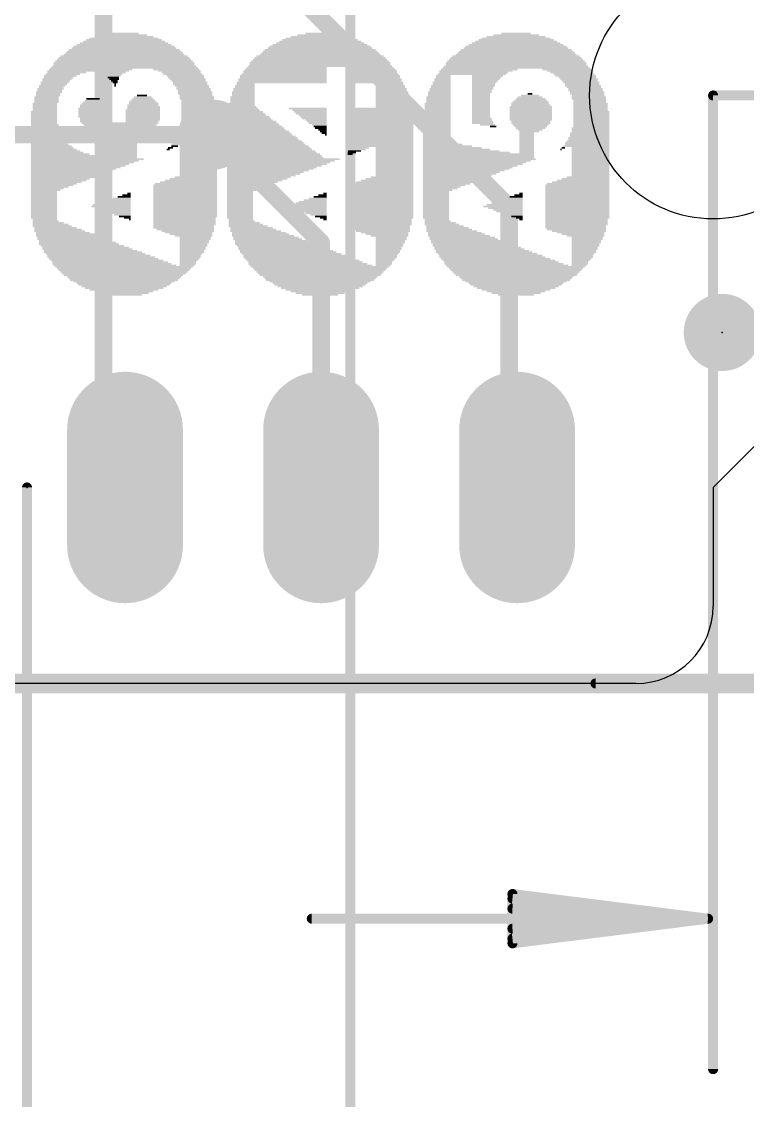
# Model space of a CAD drawing. Extents: x -17.8 to 79, y -18.3 to 67.8.
# Drawn here: x 57.08 to 66.48, y -5.4 to 8.58 of the extents above; entities that cross this region are included whole.
import ezdxf

# ---------------------------------------------------------------- set-up
doc = ezdxf.new("R2010")
doc.units = 0
for name, color, linetype in [('1', 12, 'CONTINUOUS'), ('16', 5, 'CONTINUOUS'), ('17', 110, 'CONTINUOUS'), ('18', 3, 'CONTINUOUS'), ('20', 53, 'CONTINUOUS'), ('200', 4, 'CONTINUOUS'), ('23', 53, 'CONTINUOUS'), ('47', 53, 'CONTINUOUS')]:
    doc.layers.add(name, color=color, linetype=linetype)

# ---------------------------------------------------------------- blocks, each defined once
blk = doc.blocks.new('LONGP100')
at = {"const_width": 1}
blk.add_lwpolyline([(-0.5, 0), (0.5, 0)], dxfattribs=at)
at = {"const_width": 0.5}
for points in [[(-0.5, 0.25, 1), (-0.5, -0.25)], [(0.5, -0.25, 1), (0.5, 0.25)]]:
    blk.add_lwpolyline(points, format="xyb", dxfattribs=at)
blk = doc.blocks.new('PIE')
at = {"const_width": 0.5}
blk.add_lwpolyline([(0, -0.25, 1), (0, 0.25, 1), (0, -0.25)], format="xyb", dxfattribs=at)
blk = doc.blocks.new('RECT')
blk.add_solid([(-0.5, -0.5), (0.5, -0.5), (-0.5, 0.5), (0.5, 0.5)])
blk = doc.blocks.new('ROUNDV')
at = {"const_width": 0.5}
blk.add_lwpolyline([(0, -0.25, 1), (0, 0.25, 1), (0, -0.25)], format="xyb", dxfattribs=at)

msp = doc.modelspace()

# ---------------------------------------------------------------- linework, layer by layer
at = {"layer": '1'}
for points, const_width in [([(58.1406, 10.033), (58.1406, 2.8194)], 0.2286), ([(59.563, 7.112), (60.96, 5.715)], 0.2286), ([(60.96, 5.715), (60.96, 2.54)], 0.2286), ([(58.1406, 2.8194), (58.42, 2.54)], 0.2286), ([(68.58, 0), (0, 0)], 0.254)]:
    msp.add_lwpolyline(points, dxfattribs=dict(at, const_width=const_width))
at = {"layer": '1', "const_width": 0.1143}
for points in [[(59.6034, 7.1524, 1), (59.5226, 7.0716)], [(61.0172, 5.715, 1), (60.9029, 5.715)], [(60.9196, 5.6746, 1), (61.0004, 5.7554)], [(58.181, 2.8598, 1), (58.1002, 2.779)], [(58.0835, 2.8194, 1), (58.1978, 2.8194)], [(58.3796, 2.4996, 1), (58.4604, 2.5804)], [(60.9029, 2.54, 1), (61.0172, 2.54)]]:
    msp.add_lwpolyline(points, format="xyb", dxfattribs=at)
at = {"layer": '16'}
for points, const_width in [([(60.6044, 8.9662), (63.3984, 6.1722)], 0.2286), ([(45.085, 7.112), (59.563, 7.112)], 0.2286), ([(63.3984, 6.1722), (63.3984, 2.6416)], 0.2286), ([(63.3984, 2.6416), (63.5, 2.54)], 0.2286), ([(68.58, 0), (0, 0)], 0.254)]:
    msp.add_lwpolyline(points, dxfattribs=dict(at, const_width=const_width))
at = {"layer": '16', "const_width": 0.1143}
for points in [[(59.563, 7.0549, 1), (59.563, 7.1692)], [(63.4556, 6.1722, 1), (63.3413, 6.1722)], [(63.358, 6.1318, 1), (63.4388, 6.2126)], [(63.4388, 2.682, 1), (63.358, 2.6012)], [(63.3413, 2.6416, 1), (63.4556, 2.6416)], [(63.4596, 2.4996, 1), (63.5404, 2.5804)]]:
    msp.add_lwpolyline(points, format="xyb", dxfattribs=at)
at = {"layer": '20'}
for p, q in [((68.58, 5.08), (66.04, 2.54)), ((66.04, 2.54), (66.04, 1)), ((65.04, 0), (1, 0))]:
    msp.add_line(p, q, dxfattribs=at)
msp.add_circle((66.04, 7.62), 1.6, dxfattribs=at)
msp.add_arc((65.04, 1), 1, 270, 0, dxfattribs=at)
at = {"layer": '23'}
for p in [(66.159, 4.549), (57.15, 2.54)]:
    msp.add_point(p, dxfattribs=at)
at = {"layer": '47', "const_width": 0.13}
for points in [[(61.341, 19.304), (61.341, -18.206)], [(66.04, 7.62), (75.864, 7.62)], [(66.04, 7.62), (66.04, -4.998)], [(57.15, 2.54), (57.15, -13.634)], [(64.516, 0), (75.864, 0)], [(65.975, -3.048), (63.44, -2.7288)], [(63.44, -2.7288), (63.44, -3.3672)], [(65.975, -3.048), (63.44, -2.788)], [(65.975, -3.048), (63.44, -2.918)], [(65.975, -3.048), (60.84, -3.048)], [(63.44, -3.3672), (65.975, -3.048)], [(63.44, -3.178), (65.975, -3.048)], [(63.44, -3.308), (65.975, -3.048)]]:
    msp.add_lwpolyline(points, dxfattribs=at)
at = {"layer": '47', "const_width": 0.065}
for points in [[(66.04, 7.6525, 1), (66.04, 7.5875)], [(66.0725, 7.62, 1), (66.0075, 7.62)], [(57.1825, 2.54, 1), (57.1175, 2.54)], [(64.516, 0.0325, 1), (64.516, -0.0325)], [(63.4441, -2.6965, 1), (63.4359, -2.761)], [(63.4725, -2.7288, 1), (63.4075, -2.7288)], [(63.4433, -2.7557, 1), (63.4367, -2.8203)], [(63.4417, -2.8855, 1), (63.4383, -2.9505)], [(60.84, -3.0155, 1), (60.84, -3.0805)], [(65.9791, -3.0802, 1), (65.9709, -3.0158)], [(65.9709, -3.0802, 1), (65.9791, -3.0158)], [(65.9783, -3.0803, 1), (65.9717, -3.0157)], [(65.9717, -3.0803, 1), (65.9783, -3.0157)], [(65.9733, -3.0805, 1), (65.9767, -3.0155)], [(65.9767, -3.0805, 1), (65.9733, -3.0155)], [(65.975, -3.0805, 1), (65.975, -3.0155)], [(63.4383, -3.1455, 1), (63.4417, -3.2105)], [(63.4367, -3.2757, 1), (63.4433, -3.3403)], [(63.4359, -3.335, 1), (63.4441, -3.3995)], [(63.4075, -3.3672, 1), (63.4725, -3.3672)], [(66.0075, -4.998, 1), (66.0725, -4.998)]]:
    msp.add_lwpolyline(points, format="xyb", dxfattribs=at)

# ---------------------------------------------------------------- block references
at = {"layer": '1'}
msp.add_blockref('PIE', (66.159, 4.549), dxfattribs=at)
at = {"layer": '17', "xscale": 1.5, "yscale": 1.5, "rotation": 90}
for p in [(58.42, 2.54), (58.42, 2.54), (60.96, 2.54), (60.96, 2.54), (63.5, 2.54), (63.5, 2.54)]:
    msp.add_blockref('LONGP100', p, dxfattribs=at)
at = {"layer": '18', "xscale": 0.9064, "yscale": 0.9064}
msp.add_blockref('ROUNDV', (59.563, 7.112), dxfattribs=at)
msp.add_blockref('ROUNDV', (59.563, 7.112), dxfattribs=at)
at = {"layer": '200', "yscale": 0.0212}
for p, xscale in [((58.4071, 8.3817), 0.762), ((58.4071, 8.4028), 0.5926), ((58.4071, 8.424), 0.381), ((60.947, 8.3817), 0.762), ((60.947, 8.4028), 0.5926), ((60.947, 8.424), 0.381), ((63.4869, 8.3817), 0.762), ((63.4869, 8.4028), 0.5926), ((63.4869, 8.424), 0.381), ((58.4071, 8.2547), 1.3123), ((58.4071, 8.2758), 1.2276), ((58.4071, 8.297), 1.143), ((58.4071, 8.3182), 1.0583), ((58.4071, 8.3393), 0.9736), ((58.4071, 8.3605), 0.889), ((60.947, 8.2547), 1.3123), ((60.947, 8.2758), 1.2276), ((60.947, 8.297), 1.143), ((60.947, 8.3182), 1.0583), ((60.947, 8.3393), 0.9736), ((60.947, 8.3605), 0.889), ((63.4869, 8.2547), 1.3123), ((63.4869, 8.2758), 1.2276), ((63.4869, 8.297), 1.143), ((63.4869, 8.3182), 1.0583), ((63.4869, 8.3393), 0.9736), ((63.4869, 8.3605), 0.889), ((58.4071, 8.1065), 1.6933), ((58.4071, 8.1277), 1.6509), ((58.4071, 8.1488), 1.5663), ((58.4071, 8.17), 1.5239), ((58.4071, 8.1912), 1.4816), ((58.4071, 8.2123), 1.4393), ((58.4071, 8.2335), 1.3546), ((60.947, 8.1065), 1.6933), ((60.947, 8.1277), 1.6509), ((60.947, 8.1488), 1.5663), ((60.947, 8.17), 1.5239), ((60.947, 8.1912), 1.4816), ((60.947, 8.2123), 1.4393), ((60.947, 8.2335), 1.3546), ((63.4869, 8.1065), 1.6933), ((63.4869, 8.1277), 1.6509), ((63.4869, 8.1488), 1.5663), ((63.4869, 8.17), 1.5239), ((63.4869, 8.1912), 1.4816), ((63.4869, 8.2123), 1.4393), ((63.4869, 8.2335), 1.3546), ((58.4071, 7.9795), 1.9049), ((58.4071, 8.0007), 1.8626), ((58.4071, 8.043), 1.8203), ((58.4071, 8.0218), 1.8203), ((58.4071, 8.0642), 1.7779), ((58.4071, 8.0853), 1.7356), ((60.5131, 7.9795), 1.0371), ((60.947, 8.0007), 1.8626), ((60.947, 8.043), 1.8203), ((60.947, 8.0218), 1.8203), ((60.947, 8.0642), 1.7779), ((60.947, 8.0853), 1.7356), ((61.6031, 7.9795), 0.5926), ((63.4869, 7.9795), 1.9049), ((63.4869, 8.0007), 1.8626), ((63.4869, 8.043), 1.8203), ((63.4869, 8.0218), 1.8203), ((63.4869, 8.0642), 1.7779), ((63.4869, 8.0853), 1.7356), ((57.5393, 7.8314), 0.381), ((57.5604, 7.8525), 0.381), ((57.5816, 7.8737), 0.4233), ((57.6134, 7.8949), 0.4445), ((57.9414, 7.9372), 1.0583), ((57.6663, 7.916), 0.508), ((57.9732, 7.9583), 1.0795), ((58.2272, 7.916), 0.4022), ((58.2483, 7.8949), 0.2752), ((58.2695, 7.8737), 0.1905), ((58.2695, 7.8525), 0.1482), ((58.2801, 7.8314), 0.127), ((59.0844, 7.9583), 0.5926), ((59.1267, 7.9372), 0.5503), ((59.1479, 7.916), 0.508), ((59.1691, 7.8949), 0.508), ((59.2008, 7.8737), 0.4868), ((59.2114, 7.8525), 0.4656), ((59.2325, 7.8314), 0.4656), ((60.4602, 7.8314), 1.143), ((60.4707, 7.8737), 1.1218), ((60.4707, 7.8525), 1.1218), ((60.4813, 7.8949), 1.1006), ((60.4919, 7.9372), 1.0795), ((60.4919, 7.916), 1.0795), ((60.5025, 7.9583), 1.0583), ((61.6137, 7.9583), 0.6138), ((61.6243, 7.9372), 0.635), ((61.6243, 7.916), 0.635), ((61.6455, 7.8737), 0.6773), ((61.6455, 7.8525), 0.6773), ((61.656, 7.8314), 0.6985), ((61.6349, 7.8949), 0.6561), ((62.5344, 7.8314), 0.2117), ((62.545, 7.8737), 0.1905), ((62.545, 7.8525), 0.1905), ((62.9154, 7.8949), 0.889), ((62.9683, 7.9372), 0.9525), ((62.9366, 7.916), 0.889), ((63.0106, 7.9583), 0.9948), ((63.1165, 7.8737), 0.4022), ((63.1059, 7.8525), 0.381), ((63.0953, 7.8314), 0.3598), ((64.143, 7.9583), 0.635), ((64.1853, 7.9372), 0.5926), ((64.2065, 7.916), 0.5503), ((64.2383, 7.8949), 0.5291), ((64.2594, 7.8737), 0.5291), ((64.2806, 7.8525), 0.4868), ((64.3018, 7.8314), 0.4868), ((57.4546, 7.7044), 0.3387), ((57.444, 7.6832), 0.3175), ((57.4758, 7.7467), 0.3387), ((57.4652, 7.7255), 0.3175), ((57.5075, 7.789), 0.3598), ((57.497, 7.7679), 0.3387), ((57.5287, 7.8102), 0.3598), ((58.2801, 7.8102), 0.0847), ((58.2907, 7.789), 0.0635), ((58.2907, 7.7679), 0.0212), ((58.2907, 7.7467), 0.0212), ((59.2431, 7.8102), 0.4445), ((59.2643, 7.789), 0.4445), ((59.2643, 7.7679), 0.4445), ((59.2855, 7.7467), 0.4445), ((59.296, 7.7255), 0.4233), ((59.3066, 7.7044), 0.4445), ((59.3172, 7.6832), 0.4233), ((59.9628, 7.7044), 0.2752), ((59.9628, 7.6832), 0.2752), ((59.9734, 7.7467), 0.254), ((59.9734, 7.7255), 0.254), ((60.4496, 7.789), 1.1641), ((59.9839, 7.7679), 0.2328), ((60.4602, 7.8102), 1.143), ((61.656, 7.8102), 0.6985), ((61.6666, 7.789), 0.7196), ((61.8465, 7.7679), 0.3598), ((61.8571, 7.7467), 0.381), ((61.8571, 7.7255), 0.381), ((61.8677, 7.7044), 0.4022), ((61.8677, 7.6832), 0.4022), ((62.5027, 7.7044), 0.2752), ((62.5027, 7.6832), 0.2752), ((62.5133, 7.7467), 0.254), ((62.5133, 7.7255), 0.254), ((62.5238, 7.789), 0.2328), ((62.5238, 7.7679), 0.2328), ((62.5344, 7.8102), 0.2117), ((63.0847, 7.8102), 0.3387), ((63.0741, 7.789), 0.3175), ((63.0636, 7.7679), 0.2963), ((63.0636, 7.7467), 0.2963), ((63.053, 7.7255), 0.2752), ((63.053, 7.7044), 0.2752), ((63.0424, 7.6832), 0.254), ((64.3123, 7.8102), 0.4656), ((64.3335, 7.789), 0.4657), ((64.3441, 7.7679), 0.4445), ((64.3547, 7.7467), 0.4656), ((64.3653, 7.7255), 0.4445), ((64.3864, 7.7044), 0.4445), ((64.3864, 7.6832), 0.4445), ((57.4017, 7.5985), 0.3175), ((57.4017, 7.5774), 0.3175), ((57.4017, 7.5562), 0.3175), ((57.4335, 7.662), 0.3387), ((57.4229, 7.6409), 0.3175), ((57.4229, 7.6197), 0.3175), ((58.0049, 7.5562), 0.2117), ((58.0049, 7.5774), 0.1693), ((58.6505, 7.5562), 0.3175), ((58.6505, 7.5774), 0.2752), ((58.6505, 7.5985), 0.2328), ((58.6399, 7.6197), 0.127), ((59.3278, 7.662), 0.4445), ((59.3278, 7.6409), 0.4445), ((59.349, 7.5985), 0.4445), ((59.349, 7.5774), 0.4445), ((59.3384, 7.6197), 0.4233), ((59.3595, 7.5562), 0.4233), ((59.9416, 7.5985), 0.3175), ((59.9416, 7.5774), 0.3175), ((59.9416, 7.5562), 0.3175), ((59.9522, 7.662), 0.2963), ((59.9522, 7.6409), 0.2963), ((59.9522, 7.6197), 0.2963), ((61.8889, 7.5985), 0.4445), ((61.8889, 7.5774), 0.4445), ((61.8889, 7.5562), 0.4445), ((61.8783, 7.662), 0.4233), ((61.8783, 7.6409), 0.4233), ((61.8783, 7.6197), 0.4233), ((62.4815, 7.5985), 0.3175), ((62.4815, 7.5774), 0.3175), ((62.4815, 7.5562), 0.3175), ((62.4921, 7.662), 0.2963), ((62.4921, 7.6409), 0.2963), ((62.4921, 7.6197), 0.2963), ((63.0424, 7.662), 0.254), ((63.0318, 7.6409), 0.2328), ((63.0318, 7.6197), 0.2328), ((63.0318, 7.5985), 0.2328), ((63.0318, 7.5774), 0.2328), ((63.0318, 7.5562), 0.2328), ((63.6774, 7.5562), 0.4233), ((63.6774, 7.5774), 0.381), ((63.6668, 7.5985), 0.3175), ((63.6668, 7.6197), 0.2328), ((63.6668, 7.6409), 0.0635), ((64.4076, 7.662), 0.4445), ((64.4076, 7.6409), 0.4445), ((64.4182, 7.6197), 0.4233), ((64.4288, 7.5985), 0.4445), ((64.4288, 7.5774), 0.4445), ((64.4393, 7.5562), 0.4233), ((57.37, 7.408), 0.3387), ((57.3805, 7.5139), 0.3175), ((57.3805, 7.4927), 0.3175), ((57.3805, 7.4715), 0.3175), ((57.3805, 7.4504), 0.3175), ((57.3805, 7.4292), 0.3175), ((57.4017, 7.535), 0.3175), ((57.9943, 7.4504), 0.3598), ((57.9943, 7.4292), 0.3598), ((58.0049, 7.408), 0.381), ((58.0049, 7.4715), 0.3387), ((57.9943, 7.4927), 0.3175), ((58.0049, 7.5139), 0.2963), ((58.0049, 7.535), 0.254), ((58.6505, 7.4292), 0.4445), ((58.6505, 7.408), 0.4445), ((58.6505, 7.4927), 0.4022), ((58.6611, 7.4715), 0.4233), ((58.6611, 7.4504), 0.4233), ((58.6505, 7.535), 0.3598), ((58.6611, 7.5139), 0.381), ((59.3595, 7.535), 0.4233), ((59.3701, 7.5139), 0.4445), ((59.3701, 7.4927), 0.4445), ((59.3701, 7.4715), 0.4445), ((59.3701, 7.4504), 0.4445), ((59.3701, 7.4292), 0.4445), ((59.3807, 7.408), 0.4657), ((59.9734, 7.408), 0.4656), ((59.931, 7.5139), 0.3387), ((59.931, 7.4927), 0.3387), ((59.9416, 7.4715), 0.3598), ((59.9522, 7.4504), 0.381), ((59.9628, 7.4292), 0.4022), ((59.9416, 7.535), 0.3175), ((60.7882, 7.4504), 0.4868), ((60.8094, 7.4292), 0.4445), ((60.82, 7.408), 0.4233), ((61.7195, 7.4504), 0.8255), ((61.7195, 7.4292), 0.8255), ((61.7301, 7.408), 0.8466), ((61.8889, 7.535), 0.4445), ((61.8994, 7.5139), 0.4656), ((61.8994, 7.4927), 0.4656), ((61.8994, 7.4715), 0.4656), ((62.4603, 7.408), 0.3598), ((62.4709, 7.5139), 0.3387), ((62.4709, 7.4927), 0.3387), ((62.4709, 7.4715), 0.3387), ((62.4709, 7.4504), 0.3387), ((62.4709, 7.4292), 0.3387), ((62.4815, 7.535), 0.3175), ((63.0318, 7.535), 0.2328), ((63.0318, 7.5139), 0.2328), ((63.0318, 7.4927), 0.2328), ((63.0318, 7.4715), 0.2328), ((63.0318, 7.4504), 0.2328), ((63.0318, 7.4292), 0.2328), ((63.0318, 7.408), 0.2328), ((63.6774, 7.4715), 0.5503), ((63.6774, 7.4504), 0.5503), ((63.6774, 7.4292), 0.5503), ((63.6774, 7.408), 0.5503), ((63.6668, 7.5139), 0.4868), ((63.6774, 7.4927), 0.508), ((63.6774, 7.535), 0.4657), ((64.4393, 7.535), 0.4233), ((64.4499, 7.5139), 0.4445), ((64.4499, 7.4927), 0.4445), ((64.4499, 7.4715), 0.4445), ((64.4499, 7.4504), 0.4445), ((64.4499, 7.4292), 0.4445), ((64.4605, 7.408), 0.4657), ((57.37, 7.3869), 0.3387), ((57.37, 7.3657), 0.3387), ((57.37, 7.3445), 0.3387), ((57.37, 7.3234), 0.3387), ((57.37, 7.3022), 0.3387), ((57.37, 7.281), 0.3387), ((57.37, 7.2599), 0.3387), ((58.0049, 7.3869), 0.381), ((58.0049, 7.3657), 0.381), ((58.0049, 7.3445), 0.381), ((58.0155, 7.3234), 0.3598), ((58.0155, 7.3022), 0.3598), ((58.0155, 7.281), 0.3598), ((58.3542, 7.2599), 0.9948), ((58.6505, 7.3869), 0.4445), ((58.6505, 7.3657), 0.4445), ((58.6505, 7.3445), 0.4445), ((58.6505, 7.3234), 0.4445), ((58.6505, 7.3022), 0.4445), ((58.6399, 7.281), 0.4233), ((59.3807, 7.3869), 0.4657), ((59.3807, 7.3657), 0.4657), ((59.3807, 7.3445), 0.4657), ((59.3807, 7.3234), 0.4657), ((59.3807, 7.3022), 0.4657), ((59.3807, 7.281), 0.4657), ((59.3807, 7.2599), 0.4657), ((59.9839, 7.3869), 0.4868), ((59.9945, 7.3657), 0.508), ((60.0157, 7.3445), 0.5503), ((60.0263, 7.3234), 0.5715), ((60.058, 7.281), 0.635), ((60.0369, 7.3022), 0.5926), ((60.0686, 7.2599), 0.6561), ((60.8306, 7.3869), 0.4022), ((60.8517, 7.3657), 0.3598), ((60.8623, 7.3445), 0.3387), ((60.8729, 7.3234), 0.3175), ((60.8941, 7.3022), 0.2752), ((60.9046, 7.281), 0.254), ((60.9152, 7.2599), 0.2328), ((61.7301, 7.3869), 0.8466), ((61.7301, 7.3657), 0.8466), ((61.7301, 7.3445), 0.8466), ((61.7301, 7.3234), 0.8466), ((61.7301, 7.3022), 0.8466), ((61.7301, 7.281), 0.8466), ((61.7301, 7.2599), 0.8466), ((62.4603, 7.3869), 0.3598), ((62.4603, 7.3657), 0.3598), ((62.4603, 7.3445), 0.3598), ((62.4603, 7.3234), 0.3598), ((62.4603, 7.3022), 0.3598), ((62.4603, 7.281), 0.3598), ((62.4603, 7.2599), 0.3598), ((63.0318, 7.3869), 0.2328), ((63.0318, 7.3657), 0.2328), ((63.0318, 7.3445), 0.2328), ((63.0424, 7.3234), 0.254), ((63.0424, 7.3022), 0.254), ((63.053, 7.281), 0.2752), ((63.053, 7.2599), 0.2752), ((63.6774, 7.3869), 0.5503), ((63.6774, 7.3657), 0.5503), ((63.6774, 7.3445), 0.5503), ((63.6774, 7.3234), 0.5503), ((63.6774, 7.3022), 0.5503), ((63.6774, 7.281), 0.508), ((63.6774, 7.2599), 0.508), ((64.4605, 7.3869), 0.4657), ((64.4605, 7.3657), 0.4657), ((64.4605, 7.3445), 0.4657), ((64.4605, 7.3234), 0.4657), ((64.4605, 7.3022), 0.4657), ((64.4605, 7.281), 0.4657), ((64.4605, 7.2599), 0.4657), ((57.3805, 7.2387), 0.3598), ((57.3805, 7.2175), 0.3598), ((57.3805, 7.1964), 0.3598), ((57.3805, 7.1752), 0.3598), ((57.3911, 7.154), 0.381), ((57.3911, 7.1329), 0.381), ((58.3542, 7.2387), 0.9525), ((58.3542, 7.2175), 0.9101), ((58.3647, 7.1964), 0.8466), ((58.3753, 7.1752), 0.7831), ((58.3965, 7.154), 0.6138), ((58.3647, 7.1329), 0.5503), ((59.3595, 7.1329), 0.508), ((59.3701, 7.1964), 0.4868), ((59.3701, 7.1752), 0.4868), ((59.3701, 7.154), 0.4868), ((59.3807, 7.2387), 0.4657), ((59.3807, 7.2175), 0.4657), ((60.0792, 7.2387), 0.6773), ((60.1003, 7.2175), 0.7196), ((60.1109, 7.1964), 0.7408), ((60.1215, 7.1752), 0.762), ((60.1427, 7.154), 0.8043), ((60.1533, 7.1329), 0.8255), ((60.9364, 7.2387), 0.1905), ((60.947, 7.2175), 0.1693), ((60.9576, 7.1964), 0.1482), ((60.9787, 7.1752), 0.1058), ((60.9893, 7.154), 0.0847), ((60.9999, 7.1329), 0.0635), ((61.7301, 7.2387), 0.8466), ((61.7301, 7.2175), 0.8466), ((61.7301, 7.1964), 0.8466), ((61.7301, 7.1752), 0.8466), ((61.7301, 7.154), 0.8466), ((61.7301, 7.1329), 0.8466), ((62.4603, 7.2387), 0.3598), ((62.4603, 7.2175), 0.3598), ((62.4603, 7.1964), 0.3598), ((62.4603, 7.1752), 0.3598), ((62.4603, 7.154), 0.3598), ((62.4603, 7.1329), 0.3598), ((63.1165, 7.2387), 0.1905), ((63.1906, 7.2175), 0.0847), ((63.6774, 7.2387), 0.4657), ((63.6774, 7.2175), 0.4233), ((63.6774, 7.1964), 0.381), ((63.6668, 7.1752), 0.3175), ((63.6562, 7.154), 0.254), ((63.6245, 7.1329), 0.1905), ((64.4393, 7.1329), 0.508), ((64.4499, 7.1964), 0.4868), ((64.4499, 7.1752), 0.4868), ((64.4499, 7.154), 0.4868), ((64.4605, 7.2387), 0.4657), ((64.4605, 7.2175), 0.4657), ((57.4017, 7.1117), 0.4022), ((57.4017, 7.0905), 0.4022), ((57.4229, 7.0482), 0.4445), ((57.444, 6.9847), 0.4868), ((57.4123, 7.0694), 0.4233), ((57.4335, 7.0271), 0.4657), ((57.4335, 7.0059), 0.4657), ((58.333, 7.1117), 0.4868), ((58.333, 7.0905), 0.4868), ((58.333, 7.0694), 0.4868), ((58.333, 7.0482), 0.4868), ((58.333, 7.0271), 0.4868), ((58.333, 7.0059), 0.4868), ((58.333, 6.9847), 0.4868), ((59.3172, 6.9847), 0.5926), ((59.3278, 7.0059), 0.5715), ((59.3384, 7.0271), 0.5503), ((59.349, 7.0694), 0.5291), ((59.349, 7.0482), 0.5291), ((59.3595, 7.1117), 0.508), ((59.3595, 7.0905), 0.508), ((60.1638, 7.1117), 0.8466), ((60.185, 7.0905), 0.889), ((60.1956, 7.0694), 0.9101), ((60.2273, 7.0271), 0.9736), ((60.2379, 7.0059), 0.9948), ((60.2485, 6.9847), 1.016), ((60.2062, 7.0482), 0.9313), ((61.0211, 7.1117), 0.0212), ((61.7301, 7.1117), 0.8466), ((61.7301, 7.0905), 0.8466), ((61.7301, 7.0694), 0.8466), ((61.7301, 7.0482), 0.8466), ((61.7301, 7.0271), 0.8466), ((61.7301, 7.0059), 0.8466), ((61.7301, 6.9847), 0.8466), ((62.4603, 7.1117), 0.3598), ((62.4603, 7.0905), 0.3598), ((62.4603, 7.0694), 0.3598), ((62.4603, 7.0482), 0.3598), ((62.4603, 7.0271), 0.3598), ((62.4815, 7.0059), 0.4022), ((62.5344, 6.9847), 0.508), ((63.6245, 7.1117), 0.1905), ((63.6245, 7.0905), 0.1905), ((63.6245, 7.0694), 0.1905), ((63.6245, 7.0482), 0.1905), ((63.6245, 7.0271), 0.1905), ((63.6245, 7.0059), 0.1905), ((63.6245, 6.9847), 0.1905), ((64.4076, 7.0059), 0.5715), ((64.4076, 6.9847), 0.5715), ((64.4182, 7.0271), 0.5503), ((64.4288, 7.0694), 0.5291), ((64.4288, 7.0482), 0.5291), ((64.4393, 7.1117), 0.508), ((64.4393, 7.0905), 0.508), ((57.4758, 6.9424), 0.5503), ((57.5181, 6.9001), 0.635), ((57.5393, 6.8789), 0.6773), ((57.5816, 6.8577), 0.762), ((57.4652, 6.9636), 0.5291), ((57.497, 6.9212), 0.5926), ((58.333, 6.9636), 0.4868), ((58.333, 6.9424), 0.4868), ((58.333, 6.9212), 0.4868), ((58.333, 6.9001), 0.4868), ((58.333, 6.8789), 0.4868), ((58.333, 6.8577), 0.4868), ((58.9786, 6.9212), 0.0423), ((59.0103, 6.9424), 0.0635), ((59.0632, 6.9636), 0.0847), ((59.3701, 6.9636), 0.4868), ((59.3701, 6.9424), 0.4868), ((59.3701, 6.9212), 0.4868), ((59.3701, 6.9001), 0.4868), ((59.3701, 6.8789), 0.4868), ((59.3701, 6.8577), 0.4868), ((60.2697, 6.9636), 1.0583), ((60.2803, 6.9424), 1.0795), ((60.2908, 6.9212), 1.1006), ((60.312, 6.9001), 1.143), ((60.3226, 6.8789), 1.1641), ((60.3438, 6.8577), 1.2065), ((61.7301, 6.9636), 0.8466), ((61.4444, 6.9424), 0.2752), ((61.4232, 6.9212), 0.2328), ((61.3915, 6.9001), 0.1693), ((61.3597, 6.8789), 0.1058), ((61.3385, 6.8577), 0.0635), ((61.91, 6.9424), 0.4868), ((61.91, 6.9212), 0.4868), ((61.91, 6.9001), 0.4868), ((61.91, 6.8789), 0.4868), ((61.91, 6.8577), 0.4868), ((62.5979, 6.9636), 0.635), ((62.6614, 6.9424), 0.762), ((62.7143, 6.9212), 0.8678), ((62.7778, 6.9001), 0.9948), ((62.8413, 6.8789), 1.1218), ((63.0001, 6.8577), 1.4393), ((63.6245, 6.9636), 0.1905), ((63.6245, 6.9424), 0.1905), ((63.6245, 6.9212), 0.1905), ((63.6245, 6.9001), 0.1905), ((63.6245, 6.8789), 0.1905), ((64.0689, 6.9212), 0.0212), ((64.1007, 6.9424), 0.0423), ((64.397, 6.9636), 0.5926), ((64.4499, 6.9424), 0.4868), ((64.4499, 6.9212), 0.4868), ((64.4499, 6.9001), 0.4868), ((64.4499, 6.8789), 0.4868), ((64.4499, 6.8577), 0.4868), ((57.8885, 6.8366), 1.3758), ((57.8885, 6.8154), 1.3758), ((57.9308, 6.7942), 1.4604), ((57.8991, 6.7731), 1.3969), ((57.8356, 6.7307), 1.27), ((57.8144, 6.7096), 1.2276), ((57.8674, 6.7519), 1.3334), ((59.3701, 6.8366), 0.4868), ((59.3701, 6.8154), 0.4868), ((59.3701, 6.7942), 0.4868), ((59.3701, 6.7731), 0.4868), ((59.3701, 6.7519), 0.4868), ((59.3701, 6.7307), 0.4868), ((59.3701, 6.7096), 0.4868), ((60.3543, 6.8366), 1.2276), ((60.3649, 6.8154), 1.2488), ((60.4707, 6.7942), 1.4604), ((60.439, 6.7731), 1.3969), ((60.3861, 6.7307), 1.2911), ((60.3543, 6.7096), 1.2276), ((60.4073, 6.7519), 1.3334), ((61.91, 6.8366), 0.4868), ((61.91, 6.8154), 0.4868), ((61.91, 6.7942), 0.4868), ((61.91, 6.7731), 0.4868), ((61.91, 6.7519), 0.4868), ((61.91, 6.7307), 0.4868), ((61.91, 6.7096), 0.4868), ((63.0106, 6.7942), 1.4604), ((62.8942, 6.7096), 1.2276), ((63.0001, 6.8366), 1.4393), ((63.0001, 6.8154), 1.4393), ((62.9789, 6.7731), 1.3969), ((62.9472, 6.7519), 1.3334), ((62.926, 6.7307), 1.2911), ((64.4499, 6.8366), 0.4868), ((64.4499, 6.8154), 0.4868), ((64.4499, 6.7942), 0.4868), ((64.4499, 6.7731), 0.4868), ((64.4499, 6.7519), 0.4868), ((64.4499, 6.7307), 0.4868), ((64.4499, 6.7096), 0.4868), ((57.7827, 6.6884), 1.1641), ((57.7509, 6.6672), 1.1006), ((57.7298, 6.6461), 1.0583), ((57.698, 6.6249), 0.9948), ((57.6451, 6.5826), 0.889), ((57.6134, 6.5614), 0.8255), ((57.6663, 6.6037), 0.9313), ((59.3384, 6.5614), 0.5503), ((59.3701, 6.6884), 0.4868), ((59.3701, 6.6672), 0.4868), ((59.3701, 6.6461), 0.4868), ((59.3701, 6.6249), 0.4868), ((59.3701, 6.6037), 0.4868), ((59.3701, 6.5826), 0.4868), ((60.3226, 6.6884), 1.1641), ((60.3014, 6.6672), 1.1218), ((60.2697, 6.6461), 1.0583), ((60.2379, 6.6249), 0.9948), ((60.2168, 6.6037), 0.9525), ((60.185, 6.5826), 0.889), ((60.1533, 6.5614), 0.8255), ((61.8783, 6.5614), 0.5503), ((61.91, 6.6884), 0.4868), ((61.91, 6.6672), 0.4868), ((61.91, 6.6461), 0.4868), ((61.91, 6.6249), 0.4868), ((61.91, 6.6037), 0.4868), ((61.91, 6.5826), 0.4868), ((62.8625, 6.6884), 1.1641), ((62.8413, 6.6672), 1.1218), ((62.7778, 6.6249), 0.9948), ((62.7249, 6.5826), 0.889), ((62.6932, 6.5614), 0.8255), ((62.8096, 6.6461), 1.0583), ((62.7567, 6.6037), 0.9525), ((64.4182, 6.5614), 0.5503), ((64.4499, 6.6884), 0.4868), ((64.4499, 6.6672), 0.4868), ((64.4499, 6.6461), 0.4868), ((64.4499, 6.6249), 0.4868), ((64.4499, 6.6037), 0.4868), ((64.4499, 6.5826), 0.4868), ((57.5816, 6.5402), 0.762), ((57.5604, 6.5191), 0.7196), ((57.4758, 6.4556), 0.5503), ((57.444, 6.4344), 0.4868), ((57.5287, 6.4979), 0.6561), ((57.497, 6.4767), 0.5926), ((59.2008, 6.4556), 0.8255), ((59.2008, 6.4344), 0.8255), ((59.2114, 6.4767), 0.8043), ((59.2431, 6.4979), 0.7408), ((59.2749, 6.5191), 0.6773), ((59.3066, 6.5402), 0.6138), ((60.1321, 6.5402), 0.7831), ((60.1003, 6.5191), 0.7196), ((60.0474, 6.4767), 0.6138), ((60.0157, 6.4556), 0.5503), ((59.9839, 6.4344), 0.4868), ((60.0686, 6.4979), 0.6561), ((61.7407, 6.4556), 0.8255), ((61.7407, 6.4344), 0.8255), ((61.7513, 6.4767), 0.8043), ((61.783, 6.4979), 0.7408), ((61.8148, 6.5191), 0.6773), ((61.8465, 6.5402), 0.6138), ((62.672, 6.5402), 0.7831), ((62.6402, 6.5191), 0.7196), ((62.5873, 6.4767), 0.6138), ((62.5238, 6.4344), 0.4868), ((62.6085, 6.4979), 0.6561), ((62.5556, 6.4556), 0.5503), ((64.2806, 6.4556), 0.8255), ((64.2806, 6.4344), 0.8255), ((64.2912, 6.4767), 0.8043), ((64.3229, 6.4979), 0.7408), ((64.3547, 6.5191), 0.6773), ((64.3864, 6.5402), 0.6138), ((57.3911, 6.3921), 0.381), ((57.37, 6.3709), 0.3387), ((57.37, 6.3497), 0.3387), ((57.37, 6.3286), 0.3387), ((57.37, 6.3074), 0.3387), ((57.37, 6.2862), 0.3387), ((57.4123, 6.4132), 0.4233), ((58.3753, 6.2862), 0.2328), ((58.4071, 6.3074), 0.1693), ((58.4388, 6.3286), 0.1058), ((58.4706, 6.3497), 0.0423), ((59.2008, 6.4132), 0.8255), ((59.2008, 6.3921), 0.8255), ((59.2008, 6.3709), 0.8255), ((59.2008, 6.3497), 0.8255), ((59.2008, 6.3286), 0.8255), ((59.2008, 6.3074), 0.8255), ((59.2008, 6.2862), 0.8255), ((59.9628, 6.4132), 0.4445), ((59.931, 6.3921), 0.381), ((59.9099, 6.3709), 0.3387), ((59.9099, 6.3497), 0.3387), ((59.9099, 6.3286), 0.3387), ((59.9099, 6.3074), 0.3387), ((59.9099, 6.2862), 0.3387), ((60.9152, 6.2862), 0.2328), ((60.947, 6.3074), 0.1693), ((60.9787, 6.3286), 0.1058), ((61.0105, 6.3497), 0.0423), ((61.7407, 6.4132), 0.8255), ((61.7407, 6.3921), 0.8255), ((61.7407, 6.3709), 0.8255), ((61.7407, 6.3497), 0.8255), ((61.7407, 6.3286), 0.8255), ((61.7407, 6.3074), 0.8255), ((61.7407, 6.2862), 0.8255), ((62.5027, 6.4132), 0.4445), ((62.4709, 6.3921), 0.381), ((62.4498, 6.3709), 0.3387), ((62.4498, 6.3497), 0.3387), ((62.4498, 6.3286), 0.3387), ((62.4498, 6.3074), 0.3387), ((62.4498, 6.2862), 0.3387), ((63.4551, 6.2862), 0.2328), ((63.4869, 6.3074), 0.1693), ((63.5186, 6.3286), 0.1058), ((63.5504, 6.3497), 0.0423), ((64.2806, 6.4132), 0.8255), ((64.2806, 6.3921), 0.8255), ((64.2806, 6.3709), 0.8255), ((64.2806, 6.3497), 0.8255), ((64.2806, 6.3286), 0.8255), ((64.2806, 6.3074), 0.8255), ((64.2806, 6.2862), 0.8255), ((57.37, 6.2651), 0.3387), ((57.37, 6.2439), 0.3387), ((57.37, 6.2228), 0.3387), ((57.37, 6.2016), 0.3387), ((57.37, 6.1804), 0.3387), ((57.37, 6.1593), 0.3387), ((58.2378, 6.1804), 0.508), ((58.2483, 6.2016), 0.4868), ((58.2695, 6.1593), 0.4445), ((58.2801, 6.2228), 0.4233), ((58.3118, 6.2439), 0.3598), ((58.3436, 6.2651), 0.2963), ((59.2008, 6.2651), 0.8255), ((59.2008, 6.2439), 0.8255), ((59.2008, 6.2228), 0.8255), ((59.2008, 6.2016), 0.8255), ((59.2008, 6.1804), 0.8255), ((59.2008, 6.1593), 0.8255), ((59.9099, 6.2651), 0.3387), ((59.9099, 6.2439), 0.3387), ((59.9099, 6.2228), 0.3387), ((59.9099, 6.2016), 0.3387), ((59.9099, 6.1804), 0.3387), ((59.9099, 6.1593), 0.3387), ((60.7777, 6.1804), 0.508), ((60.7988, 6.2016), 0.4656), ((60.8094, 6.1593), 0.4445), ((60.8306, 6.2228), 0.4022), ((60.8517, 6.2439), 0.3598), ((60.8835, 6.2651), 0.2963), ((61.7407, 6.2651), 0.8255), ((61.7407, 6.2439), 0.8255), ((61.7407, 6.2228), 0.8255), ((61.7407, 6.2016), 0.8255), ((61.7407, 6.1804), 0.8255), ((61.7407, 6.1593), 0.8255), ((62.4498, 6.2651), 0.3387), ((62.4498, 6.2439), 0.3387), ((62.4498, 6.2228), 0.3387), ((62.4498, 6.2016), 0.3387), ((62.4498, 6.1804), 0.3387), ((62.4498, 6.1593), 0.3387), ((63.3176, 6.1804), 0.508), ((63.3387, 6.2016), 0.4656), ((63.3493, 6.1593), 0.4445), ((63.3705, 6.2228), 0.4022), ((63.3916, 6.2439), 0.3598), ((63.4234, 6.2651), 0.2963), ((64.2806, 6.2651), 0.8255), ((64.2806, 6.2439), 0.8255), ((64.2806, 6.2228), 0.8255), ((64.2806, 6.2016), 0.8255), ((64.2806, 6.1804), 0.8255), ((64.2806, 6.1593), 0.8255), ((57.37, 6.1381), 0.3387), ((57.37, 6.1169), 0.3387), ((57.37, 6.0958), 0.3387), ((57.37, 6.0746), 0.3387), ((57.37, 6.0534), 0.3387), ((57.37, 6.0323), 0.3387), ((57.3805, 6.0111), 0.3175), ((58.3013, 6.1381), 0.381), ((58.333, 6.1169), 0.3175), ((58.3542, 6.0958), 0.2752), ((58.3859, 6.0746), 0.2117), ((58.4177, 6.0534), 0.1482), ((58.4494, 6.0323), 0.0847), ((58.4812, 6.0111), 0.0212), ((59.2008, 6.1381), 0.8255), ((59.2008, 6.1169), 0.8255), ((59.2008, 6.0958), 0.8255), ((59.2008, 6.0746), 0.8255), ((59.2008, 6.0534), 0.8255), ((59.1902, 6.0323), 0.8043), ((59.1902, 6.0111), 0.8043), ((59.9099, 6.1381), 0.3387), ((59.9099, 6.1169), 0.3387), ((59.9099, 6.0958), 0.3387), ((59.9099, 6.0746), 0.3387), ((59.9099, 6.0534), 0.3387), ((59.9099, 6.0323), 0.3387), ((59.9204, 6.0111), 0.3175), ((60.8412, 6.1381), 0.381), ((60.8623, 6.1169), 0.3387), ((60.8941, 6.0958), 0.2752), ((60.9258, 6.0746), 0.2117), ((60.9576, 6.0534), 0.1482), ((60.9893, 6.0323), 0.0847), ((61.0105, 6.0111), 0.0423), ((61.7407, 6.1381), 0.8255), ((61.7407, 6.1169), 0.8255), ((61.7407, 6.0958), 0.8255), ((61.7407, 6.0746), 0.8255), ((61.7407, 6.0534), 0.8255), ((61.7407, 6.0323), 0.8255), ((61.7301, 6.0111), 0.8043), ((62.4498, 6.1381), 0.3387), ((62.4498, 6.1169), 0.3387), ((62.4498, 6.0958), 0.3387), ((62.4498, 6.0746), 0.3387), ((62.4498, 6.0534), 0.3387), ((62.4498, 6.0323), 0.3387), ((62.4603, 6.0111), 0.3175), ((63.381, 6.1381), 0.381), ((63.4022, 6.1169), 0.3387), ((63.434, 6.0958), 0.2752), ((63.4657, 6.0746), 0.2117), ((63.4975, 6.0534), 0.1482), ((63.5292, 6.0323), 0.0847), ((63.5504, 6.0111), 0.0423), ((64.27, 6.0111), 0.8043), ((64.2806, 6.1381), 0.8255), ((64.2806, 6.1169), 0.8255), ((64.2806, 6.0958), 0.8255), ((64.2806, 6.0746), 0.8255), ((64.2806, 6.0534), 0.8255), ((64.2806, 6.0323), 0.8255), ((57.3911, 5.9899), 0.3387), ((57.4229, 5.9688), 0.4022), ((57.4546, 5.9476), 0.4656), ((57.4758, 5.9264), 0.508), ((57.5181, 5.9053), 0.5503), ((57.5499, 5.8841), 0.6138), ((57.571, 5.8629), 0.6561), ((59.1902, 5.9899), 0.8043), ((59.1902, 5.9688), 0.8043), ((59.1902, 5.9476), 0.8043), ((59.1796, 5.9264), 0.7831), ((59.1796, 5.9053), 0.7831), ((59.2008, 5.8841), 0.7408), ((59.2326, 5.8629), 0.6773), ((59.931, 5.9899), 0.3387), ((59.9839, 5.9476), 0.4445), ((59.9628, 5.9688), 0.4022), ((60.0157, 5.9264), 0.508), ((60.058, 5.9053), 0.5503), ((60.0792, 5.8841), 0.5926), ((60.1109, 5.8629), 0.6561), ((61.7195, 5.9264), 0.7831), ((61.7195, 5.9053), 0.7831), ((61.7301, 5.9899), 0.8043), ((61.7301, 5.9688), 0.8043), ((61.7301, 5.9476), 0.8043), ((61.7301, 5.8841), 0.762), ((61.7619, 5.8629), 0.6985), ((62.4709, 5.9899), 0.3387), ((62.5238, 5.9476), 0.4445), ((62.5027, 5.9688), 0.4022), ((62.5979, 5.9053), 0.5503), ((62.6508, 5.8629), 0.6561), ((62.5662, 5.9264), 0.4868), ((62.6191, 5.8841), 0.5926), ((64.27, 5.9899), 0.8043), ((64.27, 5.9688), 0.8043), ((64.27, 5.9476), 0.8043), ((64.2594, 5.9264), 0.7831), ((64.2594, 5.9053), 0.7831), ((64.27, 5.8841), 0.762), ((64.3018, 5.8629), 0.6985), ((57.6451, 5.8206), 0.762), ((57.6134, 5.8418), 0.6985), ((57.6663, 5.7994), 0.8043), ((57.7086, 5.7783), 0.8466), ((57.7298, 5.7571), 0.889), ((57.7721, 5.7359), 0.9313), ((59.2431, 5.8418), 0.6138), ((59.2749, 5.8206), 0.5503), ((59.3066, 5.7994), 0.4868), ((59.3278, 5.7783), 0.4022), ((59.3278, 5.7571), 0.4022), ((59.3172, 5.7359), 0.381), ((60.1744, 5.8206), 0.7408), ((60.1533, 5.8418), 0.6985), ((60.2062, 5.7994), 0.8043), ((60.2485, 5.7783), 0.8466), ((60.2697, 5.7571), 0.889), ((60.312, 5.7359), 0.9313), ((61.783, 5.8418), 0.6138), ((61.8148, 5.8206), 0.5503), ((61.8465, 5.7994), 0.4868), ((61.8677, 5.7783), 0.4022), ((61.8677, 5.7571), 0.4022), ((61.8571, 5.7359), 0.381), ((62.6932, 5.8418), 0.6985), ((62.7143, 5.8206), 0.7408), ((62.7461, 5.7994), 0.8043), ((62.7884, 5.7783), 0.8466), ((62.8096, 5.7571), 0.889), ((62.8519, 5.7359), 0.9313), ((64.3229, 5.8418), 0.6138), ((64.3547, 5.8206), 0.5503), ((64.3864, 5.7994), 0.4868), ((64.4076, 5.7783), 0.4022), ((64.4076, 5.7571), 0.4022), ((64.397, 5.7359), 0.381), ((57.8039, 5.7148), 0.9948), ((57.825, 5.6936), 1.0371), ((57.8674, 5.6724), 1.0795), ((57.9308, 5.6301), 1.1641), ((57.9097, 5.6513), 1.1218), ((57.9732, 5.6089), 1.2065), ((58.0049, 5.5878), 1.27), ((59.296, 5.6513), 0.3387), ((59.296, 5.6301), 0.3387), ((59.3172, 5.7148), 0.381), ((59.3066, 5.6936), 0.3598), ((59.3066, 5.6724), 0.3598), ((59.2855, 5.6089), 0.3175), ((59.2855, 5.5878), 0.3175), ((60.3438, 5.7148), 0.9948), ((60.3649, 5.6936), 1.0371), ((60.4073, 5.6724), 1.0795), ((60.4707, 5.6301), 1.1641), ((60.4496, 5.6513), 1.1218), ((60.5342, 5.5878), 1.2488), ((60.5131, 5.6089), 1.2064), ((61.8571, 5.7148), 0.381), ((61.8465, 5.6936), 0.3598), ((61.8465, 5.6724), 0.3598), ((61.8359, 5.6513), 0.3387), ((61.8359, 5.6301), 0.3387), ((61.8254, 5.6089), 0.3175), ((61.8254, 5.5878), 0.3175), ((62.8837, 5.7148), 0.9948), ((62.9154, 5.6936), 1.016), ((62.9471, 5.6724), 1.0795), ((63.0106, 5.6301), 1.1641), ((62.9895, 5.6513), 1.1218), ((63.053, 5.6089), 1.2065), ((63.0741, 5.5878), 1.2488), ((64.397, 5.7148), 0.381), ((64.3864, 5.6936), 0.3598), ((64.3864, 5.6724), 0.3598), ((64.3758, 5.6513), 0.3387), ((64.3758, 5.6301), 0.3387), ((64.3653, 5.6089), 0.3175), ((64.3653, 5.5878), 0.3175), ((58.0367, 5.5666), 1.2911), ((58.079, 5.5454), 1.3334), ((58.1108, 5.5243), 1.3969), ((58.1425, 5.5031), 1.4181), ((58.1848, 5.4819), 1.4604), ((58.2272, 5.4608), 1.5028), ((59.2643, 5.5454), 0.2752), ((59.2643, 5.5243), 0.2752), ((59.2537, 5.5031), 0.254), ((59.2431, 5.4819), 0.2328), ((59.2325, 5.4608), 0.2117), ((59.2749, 5.5666), 0.2963), ((60.5766, 5.5666), 1.2911), ((60.6189, 5.5454), 1.3334), ((60.6401, 5.5243), 1.3758), ((60.6824, 5.5031), 1.4181), ((60.7247, 5.4819), 1.4604), ((60.7565, 5.4608), 1.4816), ((61.8148, 5.5666), 0.2963), ((61.8042, 5.5454), 0.2752), ((61.8042, 5.5243), 0.2752), ((61.7936, 5.5031), 0.254), ((61.783, 5.4819), 0.2328), ((61.7724, 5.4608), 0.2117), ((63.1165, 5.5666), 1.2911), ((63.1588, 5.5454), 1.3334), ((63.18, 5.5243), 1.3758), ((63.2223, 5.5031), 1.4181), ((63.2646, 5.4819), 1.4604), ((63.2964, 5.4608), 1.4816), ((64.3123, 5.4608), 0.2117), ((64.3547, 5.5666), 0.2963), ((64.3441, 5.5454), 0.2752), ((64.3441, 5.5243), 0.2752), ((64.3335, 5.5031), 0.254), ((64.3229, 5.4819), 0.2328), ((58.2483, 5.4396), 1.5451), ((58.2907, 5.4184), 1.5874), ((58.4071, 5.3973), 1.7779), ((58.4071, 5.3761), 1.7356), ((58.4071, 5.355), 1.6933), ((58.4071, 5.3338), 1.6509), ((58.4071, 5.3126), 1.6086), ((59.2325, 5.4396), 0.2117), ((59.222, 5.4184), 0.1905), ((60.7882, 5.4396), 1.5451), ((60.8306, 5.4184), 1.5874), ((60.947, 5.3973), 1.7779), ((60.947, 5.3761), 1.7356), ((60.947, 5.355), 1.6933), ((60.947, 5.3338), 1.6509), ((60.947, 5.3126), 1.6086), ((61.7724, 5.4396), 0.2117), ((61.7619, 5.4184), 0.1905), ((63.3281, 5.4396), 1.5451), ((63.3705, 5.4184), 1.5874), ((63.4869, 5.3973), 1.7779), ((63.4869, 5.3761), 1.7356), ((63.4869, 5.355), 1.6933), ((63.4869, 5.3338), 1.6509), ((63.4869, 5.3126), 1.6086), ((64.3123, 5.4396), 0.2117), ((64.3018, 5.4184), 0.1905), ((58.3965, 5.2915), 1.5451), ((58.4071, 5.2703), 1.4816), ((58.4071, 5.2491), 1.4393), ((58.4071, 5.228), 1.3969), ((58.4071, 5.2068), 1.3123), ((58.4071, 5.1856), 1.2276), ((58.4071, 5.1645), 1.1853), ((60.947, 5.2915), 1.5663), ((60.947, 5.2703), 1.4816), ((60.947, 5.2491), 1.4393), ((60.947, 5.228), 1.3969), ((60.947, 5.2068), 1.3123), ((60.947, 5.1856), 1.2276), ((60.947, 5.1645), 1.1853), ((63.4869, 5.2915), 1.5663), ((63.4869, 5.2703), 1.4816), ((63.4869, 5.2491), 1.4393), ((63.4869, 5.228), 1.3969), ((63.4869, 5.2068), 1.3123), ((63.4869, 5.1856), 1.2276), ((63.4869, 5.1645), 1.1853), ((58.4071, 5.1433), 1.1006), ((58.4071, 5.1221), 1.016), ((58.4071, 5.101), 0.889), ((58.4071, 5.0798), 0.762), ((58.4071, 5.0586), 0.635), ((58.4071, 5.0375), 0.4657), ((60.947, 5.1433), 1.1006), ((60.947, 5.1221), 1.016), ((60.947, 5.101), 0.889), ((60.947, 5.0798), 0.762), ((60.947, 5.0586), 0.635), ((60.947, 5.0375), 0.4656), ((63.4869, 5.1433), 1.1006), ((63.4869, 5.1221), 1.016), ((63.4869, 5.101), 0.889), ((63.4869, 5.0798), 0.762), ((63.4869, 5.0586), 0.635), ((63.4869, 5.0375), 0.4657)]:
    msp.add_blockref('RECT', p, dxfattribs=dict(at, xscale=xscale))

doc.saveas('drawing.dxf')
